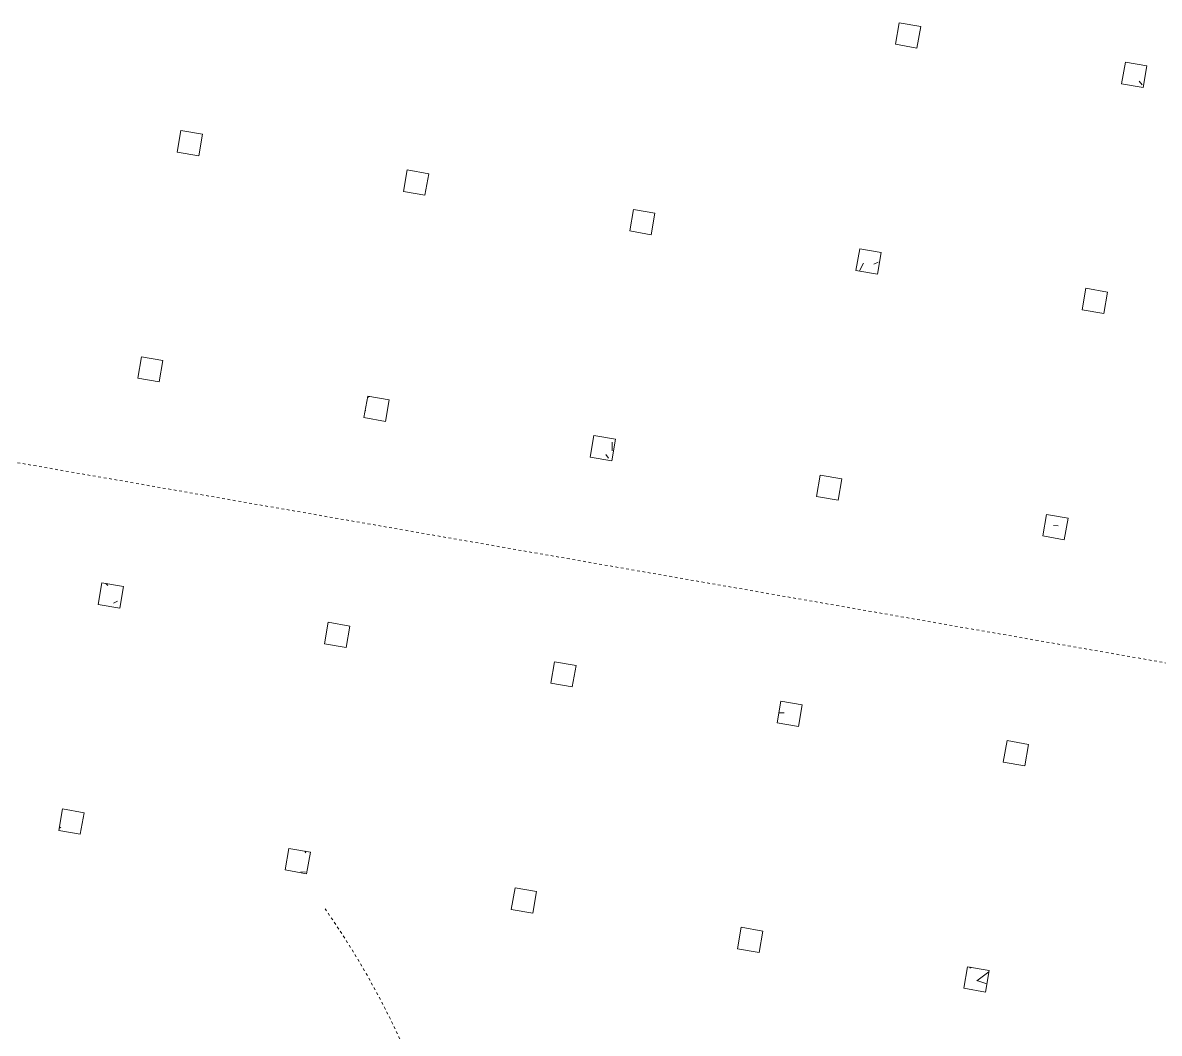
# Model space of a CAD drawing. Extents: x 274235 to 276654, y 142848 to 144425.
# Drawn here: x 276129.69 to 276171.26, y 143105.01 to 143141.99 of the extents above; entities that cross this region are included whole.
import ezdxf

# ---------------------------------------------------------------- set-up
doc = ezdxf.new("R2010")
doc.units = 0
doc.header["$LTSCALE"] = 1.5
doc.linetypes.add('Hidden 1_32_', pattern=[1.3890625, 0.7937500000000002, -0.5953125])
doc.layers.get('0').update_dxf_attribs({"linetype": 'CONTINUOUS', "lineweight": 0})
doc.layers.add('_ACM-A-DETL', color=7, linetype='CONTINUOUS', lineweight=5)
doc.layers.add('_ACM-S-STRU-CLOS', color=5, linetype='CONTINUOUS', lineweight=5)

# ---------------------------------------------------------------- blocks, each defined once
blk = doc.blocks.new('M_Concrete-Rectangular-Column - 800 x 800mm-V62-B1_Working')
at = {"layer": '_ACM-S-STRU-CLOS'}
h = blk.add_hatch(dxfattribs=at)
h.set_pattern_fill('FP_39', color=256, style=0, pattern_type=2)
h.set_pattern_definition([(49.99999999999999, (-882604.1240000001, -688404.566), (3643.681986006824, -318.7812880006761), [381, -4191]), (355, (-882604.1240000001, -688404.566), (-704.8562580461121, 3821.135846227694), [304.8, -3352.8]), (100.451, (-882300.484, -688431.1309999999), (2938.852362929117, 3502.332152374178), [323.8, -3561.801]), (46.184, (-882604.1240000001, -687388.566), (5421.581919880712, -840.8554984886337), [571.5, -6286.5]), (96.636, (-882152.325, -687458.635), (4748.051319755933, 4948.551449789822), [485.7, -5342.701999999999]), (351.184, (-882604.1240000001, -687388.566), (4748.100788072627, 4948.506072045693), [457.2, -5029.2]), (21, (-882096.1240000001, -687642.566), (3032.287836333134, -2045.304476687058), [381, -4191]), (326, (-882096.1240000001, -687642.566), (1236.042244531653, 3683.761809559103), [304.8, -3352.8]), (71.45100000000001, (-881843.433, -687813.0079999999), (4268.342513760047, 1638.424823382678), [323.8, -3561.801]), (37.50000000000001, (-882604.1240000001, -688404.566), (61.77206501183639, 1691.100777463062), [167.64, -3144.52, 167.64, -6601.46]), (37.50000000000001, (-882604.1240000001, -688404.566), (61.77206501183639, 1691.100777463062), [-3479.8, -3235.96, 167.64, -3197.86]), (7.499999999999999, (-882604.1240000001, -688404.566), (1336.393250206115, 2003.61149636239), [167.64, -1772.92, 167.64, -4351.02]), (7.499999999999999, (-882604.1240000001, -688404.566), (1336.393250206115, 2003.61149636239), [-2108.2, -3068.32, 167.64, -1115.06]), (327.5, (-883736.964, -688404.566), (2711.817807077548, -114.578640950727), [167.64, -1102.36, -9220.2]), (327.5, (-883736.964, -688404.566), (2711.817807077548, -114.578640950727), [-1270, 167.64, -3794.76, -5257.8]), (327.5, (-883736.964, -688404.566), (2711.817807077548, -114.578640950727), [-5232.4, 167.64, -5090.16]), (317.5, (-884244.964, -688404.566), (2962.585592803855, 508.5334453662156), [167.64, -1483.36, 167.64, -6197.6]), (317.5, (-884244.964, -688404.566), (2962.585592803855, 508.5334453662156), [-1818.64, -2463.8, 167.64, -3566.16])])
h.paths.add_polyline_path([(400.0000000009486, -399.9999999993547), (400.0000000008793, 400.0000000006368), (-399.9999999991467, 400.0000000006368), (-399.9999999990774, -399.9999999993547)])
at = {"layer": '_ACM-A-DETL', "color": 250}
for p, q in [((400.0000000000002, 400.0000000000002), (-399.9999999999999, 400.0000000000002)), ((-399.9999999999999, 400.0000000000002), (-399.9999999999999, -399.9999999999999)), ((400.0000000000002, -399.9999999999999), (400.0000000000002, 400.0000000000002)), ((-399.9999999999999, -399.9999999999999), (400.0000000000002, -399.9999999999999))]:
    blk.add_line(p, q, dxfattribs=at)
blk = doc.blocks.new('M_Concrete-Rectangular-Column - 800 x 800mm-V63-B1_Working')
at = {"layer": '_ACM-S-STRU-CLOS'}
h = blk.add_hatch(dxfattribs=at)
h.set_pattern_fill('FP_40', color=256, style=0, pattern_type=2)
h.set_pattern_definition([(49.99999999999999, (-891004.1240000001, -688404.566), (3643.681986006824, -318.7812880006761), [381, -4191]), (355, (-891004.1240000001, -688404.566), (-704.8562580461121, 3821.135846227694), [304.8, -3352.8]), (100.451, (-890700.484, -688431.1309999999), (2938.852362929117, 3502.332152374178), [323.8, -3561.801]), (46.184, (-891004.1240000001, -687388.566), (5421.581919880712, -840.8554984886337), [571.5, -6286.5]), (96.636, (-890552.325, -687458.635), (4748.051319755933, 4948.551449789822), [485.7, -5342.701999999999]), (351.184, (-891004.1240000001, -687388.566), (4748.100788072627, 4948.506072045693), [457.2, -5029.2]), (21, (-890496.1240000001, -687642.566), (3032.287836333134, -2045.304476687058), [381, -4191]), (326, (-890496.1240000001, -687642.566), (1236.042244531653, 3683.761809559103), [304.8, -3352.8]), (71.45100000000001, (-890243.433, -687813.0079999999), (4268.342513760047, 1638.424823382678), [323.8, -3561.801]), (37.50000000000001, (-891004.1240000001, -688404.566), (61.77206501183639, 1691.100777463062), [167.64, -3144.52, 167.64, -6601.46]), (37.50000000000001, (-891004.1240000001, -688404.566), (61.77206501183639, 1691.100777463062), [-3479.8, -3235.96, 167.64, -3197.86]), (7.499999999999999, (-891004.1240000001, -688404.566), (1336.393250206115, 2003.61149636239), [167.64, -1772.92, 167.64, -4351.02]), (7.499999999999999, (-891004.1240000001, -688404.566), (1336.393250206115, 2003.61149636239), [-2108.2, -3068.32, 167.64, -1115.06]), (327.5, (-892136.964, -688404.566), (2711.817807077548, -114.578640950727), [167.64, -1102.36, -9220.2]), (327.5, (-892136.964, -688404.566), (2711.817807077548, -114.578640950727), [-1270, 167.64, -3794.76, -5257.8]), (327.5, (-892136.964, -688404.566), (2711.817807077548, -114.578640950727), [-5232.4, 167.64, -5090.16]), (317.5, (-892644.964, -688404.566), (2962.585592803855, 508.5334453662156), [167.64, -1483.36, 167.64, -6197.6]), (317.5, (-892644.964, -688404.566), (2962.585592803855, 508.5334453662156), [-1818.64, -2463.8, 167.64, -3566.16])])
h.paths.add_polyline_path([(400.0000000009486, -399.99999999932), (400.0000000008793, 400.0000000006714), (-399.9999999991467, 400.0000000006714), (-399.9999999990774, -399.99999999932)])
at = {"layer": '_ACM-A-DETL', "color": 250}
for p, q in [((400.0000000000002, 400.0000000000002), (-399.9999999999999, 400.0000000000002)), ((-399.9999999999999, 400.0000000000002), (-399.9999999999999, -399.9999999999999)), ((400.0000000000002, -399.9999999999999), (400.0000000000002, 400.0000000000002)), ((-399.9999999999999, -399.9999999999999), (400.0000000000002, -399.9999999999999))]:
    blk.add_line(p, q, dxfattribs=at)
blk = doc.blocks.new('M_Concrete-Rectangular-Column - 800 x 800mm-V64-B1_Working')
at = {"layer": '_ACM-S-STRU-CLOS'}
h = blk.add_hatch(dxfattribs=at)
h.set_pattern_fill('FP_41', color=256, style=0, pattern_type=2)
h.set_pattern_definition([(49.99999999999999, (-907804.1240000001, -688404.566), (3643.681986006824, -318.7812880006761), [381, -4191]), (355, (-907804.1240000001, -688404.566), (-704.8562580461121, 3821.135846227694), [304.8, -3352.8]), (100.451, (-907500.484, -688431.1309999999), (2938.852362929117, 3502.332152374178), [323.8, -3561.801]), (46.184, (-907804.1240000001, -687388.566), (5421.581919880712, -840.8554984886337), [571.5, -6286.5]), (96.636, (-907352.325, -687458.635), (4748.051319755933, 4948.551449789822), [485.7, -5342.701999999999]), (351.184, (-907804.1240000001, -687388.566), (4748.100788072627, 4948.506072045693), [457.2, -5029.2]), (21, (-907296.1240000001, -687642.566), (3032.287836333134, -2045.304476687058), [381, -4191]), (326, (-907296.1240000001, -687642.566), (1236.042244531653, 3683.761809559103), [304.8, -3352.8]), (71.45100000000001, (-907043.433, -687813.0079999999), (4268.342513760047, 1638.424823382678), [323.8, -3561.801]), (37.50000000000001, (-907804.1240000001, -688404.566), (61.77206501183639, 1691.100777463062), [167.64, -3144.52, 167.64, -6601.46]), (37.50000000000001, (-907804.1240000001, -688404.566), (61.77206501183639, 1691.100777463062), [-3479.8, -3235.96, 167.64, -3197.86]), (7.499999999999999, (-907804.1240000001, -688404.566), (1336.393250206115, 2003.61149636239), [167.64, -1772.92, 167.64, -4351.02]), (7.499999999999999, (-907804.1240000001, -688404.566), (1336.393250206115, 2003.61149636239), [-2108.2, -3068.32, 167.64, -1115.06]), (327.5, (-908936.964, -688404.566), (2711.817807077548, -114.578640950727), [167.64, -1102.36, -9220.2]), (327.5, (-908936.964, -688404.566), (2711.817807077548, -114.578640950727), [-1270, 167.64, -3794.76, -5257.8]), (327.5, (-908936.964, -688404.566), (2711.817807077548, -114.578640950727), [-5232.4, 167.64, -5090.16]), (317.5, (-909444.964, -688404.566), (2962.585592803855, 508.5334453662156), [167.64, -1483.36, 167.64, -6197.6]), (317.5, (-909444.964, -688404.566), (2962.585592803855, 508.5334453662156), [-1818.64, -2463.8, 167.64, -3566.16])])
h.paths.add_polyline_path([(400.0000000008793, -399.9999999992507), (400.00000000081, 400.0000000007407), (-399.999999999216, 400.0000000007407), (-399.9999999991467, -399.9999999992507)])
at = {"layer": '_ACM-A-DETL', "color": 250}
for p, q in [((400.0000000000002, 400.0000000000002), (-399.9999999999999, 400.0000000000002)), ((-399.9999999999999, 400.0000000000002), (-399.9999999999999, -399.9999999999999)), ((400.0000000000002, -399.9999999999999), (400.0000000000002, 400.0000000000002)), ((-399.9999999999999, -399.9999999999999), (400.0000000000002, -399.9999999999999))]:
    blk.add_line(p, q, dxfattribs=at)
blk = doc.blocks.new('M_Concrete-Rectangular-Column - 800 x 800mm-V65-B1_Working')
at = {"layer": '_ACM-S-STRU-CLOS'}
h = blk.add_hatch(dxfattribs=at)
h.set_pattern_fill('FP_42', color=256, style=0, pattern_type=2)
h.set_pattern_definition([(49.99999999999999, (-916204.1240000001, -688404.566), (3643.681986006824, -318.7812880006761), [381, -4191]), (355, (-916204.1240000001, -688404.566), (-704.8562580461121, 3821.135846227694), [304.8, -3352.8]), (100.451, (-915900.484, -688431.1309999999), (2938.852362929117, 3502.332152374178), [323.8, -3561.801]), (46.184, (-916204.1240000001, -687388.566), (5421.581919880712, -840.8554984886337), [571.5, -6286.5]), (96.636, (-915752.325, -687458.635), (4748.051319755933, 4948.551449789822), [485.7, -5342.701999999999]), (351.184, (-916204.1240000001, -687388.566), (4748.100788072627, 4948.506072045693), [457.2, -5029.2]), (21, (-915696.1240000001, -687642.566), (3032.287836333134, -2045.304476687058), [381, -4191]), (326, (-915696.1240000001, -687642.566), (1236.042244531653, 3683.761809559103), [304.8, -3352.8]), (71.45100000000001, (-915443.433, -687813.0079999999), (4268.342513760047, 1638.424823382678), [323.8, -3561.801]), (37.50000000000001, (-916204.1240000001, -688404.566), (61.77206501183639, 1691.100777463062), [167.64, -3144.52, 167.64, -6601.46]), (37.50000000000001, (-916204.1240000001, -688404.566), (61.77206501183639, 1691.100777463062), [-3479.8, -3235.96, 167.64, -3197.86]), (7.499999999999999, (-916204.1240000001, -688404.566), (1336.393250206115, 2003.61149636239), [167.64, -1772.92, 167.64, -4351.02]), (7.499999999999999, (-916204.1240000001, -688404.566), (1336.393250206115, 2003.61149636239), [-2108.2, -3068.32, 167.64, -1115.06]), (327.5, (-917336.964, -688404.566), (2711.817807077548, -114.578640950727), [167.64, -1102.36, -9220.2]), (327.5, (-917336.964, -688404.566), (2711.817807077548, -114.578640950727), [-1270, 167.64, -3794.76, -5257.8]), (327.5, (-917336.964, -688404.566), (2711.817807077548, -114.578640950727), [-5232.4, 167.64, -5090.16]), (317.5, (-917844.964, -688404.566), (2962.585592803855, 508.5334453662156), [167.64, -1483.36, 167.64, -6197.6]), (317.5, (-917844.964, -688404.566), (2962.585592803855, 508.5334453662156), [-1818.64, -2463.8, 167.64, -3566.16])])
h.paths.add_polyline_path([(400.0000000008793, -399.9999999992853), (400.00000000081, 400.0000000007061), (-399.9999999991467, 400.0000000007061), (-399.9999999990774, -399.9999999992853)])
at = {"layer": '_ACM-A-DETL', "color": 250}
for p, q in [((400.0000000000002, 400.0000000000002), (-399.9999999999999, 400.0000000000002)), ((-399.9999999999999, 400.0000000000002), (-399.9999999999999, -399.9999999999999)), ((400.0000000000002, -399.9999999999999), (400.0000000000002, 400.0000000000002)), ((-399.9999999999999, -399.9999999999999), (400.0000000000002, -399.9999999999999))]:
    blk.add_line(p, q, dxfattribs=at)
blk = doc.blocks.new('M_Concrete-Rectangular-Column - 800 x 800mm-V75-B1_Working')
at = {"layer": '_ACM-S-STRU-CLOS'}
h = blk.add_hatch(dxfattribs=at)
h.set_pattern_fill('FP_46', color=256, style=0, pattern_type=2)
h.set_pattern_definition([(49.99999999999999, (-882604.1240000001, -696804.566), (3643.681986006824, -318.7812880006761), [381, -4191]), (355, (-882604.1240000001, -696804.566), (-704.8562580461121, 3821.135846227694), [304.8, -3352.8]), (100.451, (-882300.484, -696831.1309999999), (2938.852362929117, 3502.332152374178), [323.8, -3561.801]), (46.184, (-882604.1240000001, -695788.566), (5421.581919880712, -840.8554984886337), [571.5, -6286.5]), (96.636, (-882152.325, -695858.635), (4748.051319755933, 4948.551449789822), [485.7, -5342.701999999999]), (351.184, (-882604.1240000001, -695788.566), (4748.100788072627, 4948.506072045693), [457.2, -5029.2]), (21, (-882096.1240000001, -696042.566), (3032.287836333134, -2045.304476687058), [381, -4191]), (326, (-882096.1240000001, -696042.566), (1236.042244531653, 3683.761809559103), [304.8, -3352.8]), (71.45100000000001, (-881843.433, -696213.0079999999), (4268.342513760047, 1638.424823382678), [323.8, -3561.801]), (37.50000000000001, (-882604.1240000001, -696804.566), (61.77206501183639, 1691.100777463062), [167.64, -3144.52, 167.64, -6601.46]), (37.50000000000001, (-882604.1240000001, -696804.566), (61.77206501183639, 1691.100777463062), [-3479.8, -3235.96, 167.64, -3197.86]), (7.499999999999999, (-882604.1240000001, -696804.566), (1336.393250206115, 2003.61149636239), [167.64, -1772.92, 167.64, -4351.02]), (7.499999999999999, (-882604.1240000001, -696804.566), (1336.393250206115, 2003.61149636239), [-2108.2, -3068.32, 167.64, -1115.06]), (327.5, (-883736.964, -696804.566), (2711.817807077548, -114.578640950727), [167.64, -1102.36, -9220.2]), (327.5, (-883736.964, -696804.566), (2711.817807077548, -114.578640950727), [-1270, 167.64, -3794.76, -5257.8]), (327.5, (-883736.964, -696804.566), (2711.817807077548, -114.578640950727), [-5232.4, 167.64, -5090.16]), (317.5, (-884244.964, -696804.566), (2962.585592803855, 508.5334453662156), [167.64, -1483.36, 167.64, -6197.6]), (317.5, (-884244.964, -696804.566), (2962.585592803855, 508.5334453662156), [-1818.64, -2463.8, 167.64, -3566.16])])
h.paths.add_polyline_path([(400.0000000008793, -399.9999999994586), (400.0000000008793, 400.0000000005328), (-399.9999999991467, 400.0000000005328), (-399.9999999991467, -399.9999999994586)])
at = {"layer": '_ACM-A-DETL', "color": 250}
for p, q in [((400.0000000000002, 400.0000000000002), (-399.9999999999999, 400.0000000000002)), ((-399.9999999999999, 400.0000000000002), (-399.9999999999999, -399.9999999999999)), ((400.0000000000002, -399.9999999999999), (400.0000000000002, 400.0000000000002)), ((-399.9999999999999, -399.9999999999999), (400.0000000000002, -399.9999999999999))]:
    blk.add_line(p, q, dxfattribs=at)
blk = doc.blocks.new('M_Concrete-Rectangular-Column - 800 x 800mm-V76-B1_Working')
at = {"layer": '_ACM-S-STRU-CLOS'}
h = blk.add_hatch(dxfattribs=at)
h.set_pattern_fill('FP_47', color=256, style=0, pattern_type=2)
h.set_pattern_definition([(49.99999999999999, (-891004.1240000001, -696804.566), (3643.681986006824, -318.7812880006761), [381, -4191]), (355, (-891004.1240000001, -696804.566), (-704.8562580461121, 3821.135846227694), [304.8, -3352.8]), (100.451, (-890700.484, -696831.1309999999), (2938.852362929117, 3502.332152374178), [323.8, -3561.801]), (46.184, (-891004.1240000001, -695788.566), (5421.581919880712, -840.8554984886337), [571.5, -6286.5]), (96.636, (-890552.325, -695858.635), (4748.051319755933, 4948.551449789822), [485.7, -5342.701999999999]), (351.184, (-891004.1240000001, -695788.566), (4748.100788072627, 4948.506072045693), [457.2, -5029.2]), (21, (-890496.1240000001, -696042.566), (3032.287836333134, -2045.304476687058), [381, -4191]), (326, (-890496.1240000001, -696042.566), (1236.042244531653, 3683.761809559103), [304.8, -3352.8]), (71.45100000000001, (-890243.433, -696213.0079999999), (4268.342513760047, 1638.424823382678), [323.8, -3561.801]), (37.50000000000001, (-891004.1240000001, -696804.566), (61.77206501183639, 1691.100777463062), [167.64, -3144.52, 167.64, -6601.46]), (37.50000000000001, (-891004.1240000001, -696804.566), (61.77206501183639, 1691.100777463062), [-3479.8, -3235.96, 167.64, -3197.86]), (7.499999999999999, (-891004.1240000001, -696804.566), (1336.393250206115, 2003.61149636239), [167.64, -1772.92, 167.64, -4351.02]), (7.499999999999999, (-891004.1240000001, -696804.566), (1336.393250206115, 2003.61149636239), [-2108.2, -3068.32, 167.64, -1115.06]), (327.5, (-892136.964, -696804.566), (2711.817807077548, -114.578640950727), [167.64, -1102.36, -9220.2]), (327.5, (-892136.964, -696804.566), (2711.817807077548, -114.578640950727), [-1270, 167.64, -3794.76, -5257.8]), (327.5, (-892136.964, -696804.566), (2711.817807077548, -114.578640950727), [-5232.4, 167.64, -5090.16]), (317.5, (-892644.964, -696804.566), (2962.585592803855, 508.5334453662156), [167.64, -1483.36, 167.64, -6197.6]), (317.5, (-892644.964, -696804.566), (2962.585592803855, 508.5334453662156), [-1818.64, -2463.8, 167.64, -3566.16])])
h.paths.add_polyline_path([(400.0000000008793, -399.9999999994239), (400.0000000008793, 400.0000000005675), (-399.9999999991467, 400.0000000005675), (-399.9999999991467, -399.9999999994239)])
at = {"layer": '_ACM-A-DETL', "color": 250}
for p, q in [((400.0000000000002, 400.0000000000002), (-399.9999999999999, 400.0000000000002)), ((-399.9999999999999, 400.0000000000002), (-399.9999999999999, -399.9999999999999)), ((400.0000000000002, -399.9999999999999), (400.0000000000002, 400.0000000000002)), ((-399.9999999999999, -399.9999999999999), (400.0000000000002, -399.9999999999999))]:
    blk.add_line(p, q, dxfattribs=at)
blk = doc.blocks.new('M_Concrete-Rectangular-Column - 800 x 800mm-V77-B1_Working')
at = {"layer": '_ACM-S-STRU-CLOS'}
h = blk.add_hatch(dxfattribs=at)
h.set_pattern_fill('FP_48', color=256, style=0, pattern_type=2)
h.set_pattern_definition([(49.99999999999999, (-907804.1240000001, -696804.566), (3643.681986006824, -318.7812880006761), [381, -4191]), (355, (-907804.1240000001, -696804.566), (-704.8562580461121, 3821.135846227694), [304.8, -3352.8]), (100.451, (-907500.484, -696831.1309999999), (2938.852362929117, 3502.332152374178), [323.8, -3561.801]), (46.184, (-907804.1240000001, -695788.566), (5421.581919880712, -840.8554984886337), [571.5, -6286.5]), (96.636, (-907352.325, -695858.635), (4748.051319755933, 4948.551449789822), [485.7, -5342.701999999999]), (351.184, (-907804.1240000001, -695788.566), (4748.100788072627, 4948.506072045693), [457.2, -5029.2]), (21, (-907296.1240000001, -696042.566), (3032.287836333134, -2045.304476687058), [381, -4191]), (326, (-907296.1240000001, -696042.566), (1236.042244531653, 3683.761809559103), [304.8, -3352.8]), (71.45100000000001, (-907043.433, -696213.0079999999), (4268.342513760047, 1638.424823382678), [323.8, -3561.801]), (37.50000000000001, (-907804.1240000001, -696804.566), (61.77206501183639, 1691.100777463062), [167.64, -3144.52, 167.64, -6601.46]), (37.50000000000001, (-907804.1240000001, -696804.566), (61.77206501183639, 1691.100777463062), [-3479.8, -3235.96, 167.64, -3197.86]), (7.499999999999999, (-907804.1240000001, -696804.566), (1336.393250206115, 2003.61149636239), [167.64, -1772.92, 167.64, -4351.02]), (7.499999999999999, (-907804.1240000001, -696804.566), (1336.393250206115, 2003.61149636239), [-2108.2, -3068.32, 167.64, -1115.06]), (327.5, (-908936.964, -696804.566), (2711.817807077548, -114.578640950727), [167.64, -1102.36, -9220.2]), (327.5, (-908936.964, -696804.566), (2711.817807077548, -114.578640950727), [-1270, 167.64, -3794.76, -5257.8]), (327.5, (-908936.964, -696804.566), (2711.817807077548, -114.578640950727), [-5232.4, 167.64, -5090.16]), (317.5, (-909444.964, -696804.566), (2962.585592803855, 508.5334453662156), [167.64, -1483.36, 167.64, -6197.6]), (317.5, (-909444.964, -696804.566), (2962.585592803855, 508.5334453662156), [-1818.64, -2463.8, 167.64, -3566.16])])
h.paths.add_polyline_path([(400.00000000081, -399.9999999993547), (400.00000000081, 400.0000000006368), (-399.999999999216, 400.0000000006368), (-399.999999999216, -399.9999999993547)])
at = {"layer": '_ACM-A-DETL', "color": 250}
for p, q in [((400.0000000000002, 400.0000000000002), (-399.9999999999999, 400.0000000000002)), ((-399.9999999999999, 400.0000000000002), (-399.9999999999999, -399.9999999999999)), ((400.0000000000002, -399.9999999999999), (400.0000000000002, 400.0000000000002)), ((-399.9999999999999, -399.9999999999999), (400.0000000000002, -399.9999999999999))]:
    blk.add_line(p, q, dxfattribs=at)
blk = doc.blocks.new('M_Concrete-Rectangular-Column - 800 x 800mm-V78-B1_Working')
at = {"layer": '_ACM-A-DETL', "color": 250}
for p, q in [((400.0000000000002, 400.0000000000002), (-399.9999999999999, 400.0000000000002)), ((-399.9999999999999, 400.0000000000002), (-399.9999999999999, -399.9999999999999)), ((400.0000000000002, -399.9999999999999), (400.0000000000002, 400.0000000000002)), ((-399.9999999999999, -399.9999999999999), (400.0000000000002, -399.9999999999999))]:
    blk.add_line(p, q, dxfattribs=at)
blk = doc.blocks.new('M_Concrete-Rectangular-Column - 800 x 800mm-V88-B1_Working')
at = {"layer": '_ACM-A-DETL', "color": 250}
for p, q in [((400.0000000000002, 400.0000000000002), (-399.9999999999999, 400.0000000000002)), ((-399.9999999999999, 400.0000000000002), (-399.9999999999999, -399.9999999999999)), ((400.0000000000002, -399.9999999999999), (400.0000000000002, 400.0000000000002)), ((-399.9999999999999, -399.9999999999999), (400.0000000000002, -399.9999999999999))]:
    blk.add_line(p, q, dxfattribs=at)
blk = doc.blocks.new('M_Concrete-Rectangular-Column - 800 x 800mm-V89-B1_Working')
at = {"layer": '_ACM-S-STRU-CLOS'}
h = blk.add_hatch(dxfattribs=at)
h.set_pattern_fill('FP_57', color=256, style=0, pattern_type=2)
h.set_pattern_definition([(49.99999999999999, (-891004.1240000001, -705204.565), (3643.681986006824, -318.7812880006761), [381, -4191]), (355, (-891004.1240000001, -705204.565), (-704.8562580461121, 3821.135846227694), [304.8, -3352.8]), (100.451, (-890700.484, -705231.1309999999), (2938.852362929117, 3502.332152374178), [323.8, -3561.801]), (46.184, (-891004.1240000001, -704188.565), (5421.581919880712, -840.8554984886337), [571.5, -6286.5]), (96.636, (-890552.325, -704258.635), (4748.051319755933, 4948.551449789822), [485.7, -5342.701999999999]), (351.184, (-891004.1240000001, -704188.565), (4748.100788072627, 4948.506072045693), [457.2, -5029.2]), (21, (-890496.1240000001, -704442.565), (3032.287836333134, -2045.304476687058), [381, -4191]), (326, (-890496.1240000001, -704442.565), (1236.042244531653, 3683.761809559103), [304.8, -3352.8]), (71.45100000000001, (-890243.433, -704613.0079999999), (4268.342513760047, 1638.424823382678), [323.8, -3561.801]), (37.50000000000001, (-891004.1240000001, -705204.565), (61.77206501183639, 1691.100777463062), [167.64, -3144.52, 167.64, -6601.46]), (37.50000000000001, (-891004.1240000001, -705204.565), (61.77206501183639, 1691.100777463062), [-3479.8, -3235.96, 167.64, -3197.86]), (7.499999999999999, (-891004.1240000001, -705204.565), (1336.393250206115, 2003.61149636239), [167.64, -1772.92, 167.64, -4351.02]), (7.499999999999999, (-891004.1240000001, -705204.565), (1336.393250206115, 2003.61149636239), [-2108.2, -3068.32, 167.64, -1115.06]), (327.5, (-892136.964, -705204.565), (2711.817807077548, -114.578640950727), [167.64, -1102.36, -9220.2]), (327.5, (-892136.964, -705204.565), (2711.817807077548, -114.578640950727), [-1270, 167.64, -3794.76, -5257.8]), (327.5, (-892136.964, -705204.565), (2711.817807077548, -114.578640950727), [-5232.4, 167.64, -5090.16]), (317.5, (-892644.964, -705204.565), (2962.585592803855, 508.5334453662156), [167.64, -1483.36, 167.64, -6197.6]), (317.5, (-892644.964, -705204.565), (2962.585592803855, 508.5334453662156), [-1818.64, -2463.8, 167.64, -3566.16])])
h.paths.add_polyline_path([(400.0000000010179, -399.99999999932), (400.0000000010179, 400.0000000006714), (-399.9999999990081, 400.0000000006714), (-399.9999999990081, -399.99999999932)])
at = {"layer": '_ACM-A-DETL', "color": 250}
for p, q in [((400.0000000000002, 400.0000000000002), (-399.9999999999999, 400.0000000000002)), ((-399.9999999999999, 400.0000000000002), (-399.9999999999999, -399.9999999999999)), ((400.0000000000002, -399.9999999999999), (400.0000000000002, 400.0000000000002)), ((-399.9999999999999, -399.9999999999999), (400.0000000000002, -399.9999999999999))]:
    blk.add_line(p, q, dxfattribs=at)
blk = doc.blocks.new('M_Concrete-Rectangular-Column - 800 x 800mm-V90-B1_Working')
at = {"layer": '_ACM-A-DETL', "color": 250}
for p, q in [((400.0000000000002, 400.0000000000002), (-399.9999999999999, 400.0000000000002)), ((-399.9999999999999, 400.0000000000002), (-399.9999999999999, -399.9999999999999)), ((400.0000000000002, -399.9999999999999), (400.0000000000002, 400.0000000000002)), ((-399.9999999999999, -399.9999999999999), (400.0000000000002, -399.9999999999999))]:
    blk.add_line(p, q, dxfattribs=at)
blk = doc.blocks.new('M_Concrete-Rectangular-Column - 800 x 800mm-V91-B1_Working')
at = {"layer": '_ACM-S-STRU-CLOS'}
h = blk.add_hatch(dxfattribs=at)
h.set_pattern_fill('FP_58', color=256, style=0, pattern_type=2)
h.set_pattern_definition([(49.99999999999999, (-916204.1240000001, -705204.565), (3643.681986006824, -318.7812880006761), [381, -4191]), (355, (-916204.1240000001, -705204.565), (-704.8562580461121, 3821.135846227694), [304.8, -3352.8]), (100.451, (-915900.484, -705231.1309999999), (2938.852362929117, 3502.332152374178), [323.8, -3561.801]), (46.184, (-916204.1240000001, -704188.565), (5421.581919880712, -840.8554984886337), [571.5, -6286.5]), (96.636, (-915752.325, -704258.635), (4748.051319755933, 4948.551449789822), [485.7, -5342.701999999999]), (351.184, (-916204.1240000001, -704188.565), (4748.100788072627, 4948.506072045693), [457.2, -5029.2]), (21, (-915696.1240000001, -704442.565), (3032.287836333134, -2045.304476687058), [381, -4191]), (326, (-915696.1240000001, -704442.565), (1236.042244531653, 3683.761809559103), [304.8, -3352.8]), (71.45100000000001, (-915443.433, -704613.0079999999), (4268.342513760047, 1638.424823382678), [323.8, -3561.801]), (37.50000000000001, (-916204.1240000001, -705204.565), (61.77206501183639, 1691.100777463062), [167.64, -3144.52, 167.64, -6601.46]), (37.50000000000001, (-916204.1240000001, -705204.565), (61.77206501183639, 1691.100777463062), [-3479.8, -3235.96, 167.64, -3197.86]), (7.499999999999999, (-916204.1240000001, -705204.565), (1336.393250206115, 2003.61149636239), [167.64, -1772.92, 167.64, -4351.02]), (7.499999999999999, (-916204.1240000001, -705204.565), (1336.393250206115, 2003.61149636239), [-2108.2, -3068.32, 167.64, -1115.06]), (327.5, (-917336.964, -705204.565), (2711.817807077548, -114.578640950727), [167.64, -1102.36, -9220.2]), (327.5, (-917336.964, -705204.565), (2711.817807077548, -114.578640950727), [-1270, 167.64, -3794.76, -5257.8]), (327.5, (-917336.964, -705204.565), (2711.817807077548, -114.578640950727), [-5232.4, 167.64, -5090.16]), (317.5, (-917844.964, -705204.565), (2962.585592803855, 508.5334453662156), [167.64, -1483.36, 167.64, -6197.6]), (317.5, (-917844.964, -705204.565), (2962.585592803855, 508.5334453662156), [-1818.64, -2463.8, 167.64, -3566.16])])
h.paths.add_polyline_path([(400.0000000009486, -399.9999999992853), (400.0000000009486, 400.0000000007061), (-399.9999999990081, 400.0000000007061), (-399.9999999990081, -399.9999999992853)])
at = {"layer": '_ACM-A-DETL', "color": 250}
for p, q in [((400.0000000000002, 400.0000000000002), (-399.9999999999999, 400.0000000000002)), ((-399.9999999999999, 400.0000000000002), (-399.9999999999999, -399.9999999999999)), ((400.0000000000002, -399.9999999999999), (400.0000000000002, 400.0000000000002)), ((-399.9999999999999, -399.9999999999999), (400.0000000000002, -399.9999999999999))]:
    blk.add_line(p, q, dxfattribs=at)
blk = doc.blocks.new('M_Concrete-Rectangular-Column - 800 x 800mm-V101-B1_Working')
at = {"layer": '_ACM-A-DETL', "color": 250}
for p, q in [((400.0000000000002, 400.0000000000002), (-399.9999999999999, 400.0000000000002)), ((-399.9999999999999, 400.0000000000002), (-399.9999999999999, -399.9999999999999)), ((400.0000000000002, -399.9999999999999), (400.0000000000002, 400.0000000000002)), ((-399.9999999999999, -399.9999999999999), (400.0000000000002, -399.9999999999999))]:
    blk.add_line(p, q, dxfattribs=at)
blk = doc.blocks.new('M_Concrete-Rectangular-Column - 800 x 800mm-V102-B1_Working')
at = {"layer": '_ACM-A-DETL', "color": 250}
for p, q in [((400.0000000000002, 400.0000000000002), (-399.9999999999999, 400.0000000000002)), ((-399.9999999999999, 400.0000000000002), (-399.9999999999999, -399.9999999999999)), ((400.0000000000002, -399.9999999999999), (400.0000000000002, 400.0000000000002)), ((-399.9999999999999, -399.9999999999999), (400.0000000000002, -399.9999999999999))]:
    blk.add_line(p, q, dxfattribs=at)
blk = doc.blocks.new('M_Concrete-Rectangular-Column - 800 x 800mm-V103-B1_Working')
at = {"layer": '_ACM-A-DETL', "color": 250}
for p, q in [((400.0000000000002, 400.0000000000002), (-399.9999999999999, 400.0000000000002)), ((-399.9999999999999, 400.0000000000002), (-399.9999999999999, -399.9999999999999)), ((400.0000000000002, -399.9999999999999), (400.0000000000002, 400.0000000000002)), ((-399.9999999999999, -399.9999999999999), (400.0000000000002, -399.9999999999999))]:
    blk.add_line(p, q, dxfattribs=at)
blk = doc.blocks.new('M_Concrete-Rectangular-Column - 800 x 800mm-V104-B1_Working')
at = {"layer": '_ACM-S-STRU-CLOS'}
h = blk.add_hatch(dxfattribs=at)
h.set_pattern_fill('FP_65', color=256, style=0, pattern_type=2)
h.set_pattern_definition([(49.99999999999999, (-907804.1240000001, -713604.565), (3643.681986006824, -318.7812880006761), [381, -4191]), (355, (-907804.1240000001, -713604.565), (-704.8562580461121, 3821.135846227694), [304.8, -3352.8]), (100.451, (-907500.484, -713631.1309999999), (2938.852362929117, 3502.332152374178), [323.8, -3561.801]), (46.184, (-907804.1240000001, -712588.565), (5421.581919880712, -840.8554984886337), [571.5, -6286.5]), (96.636, (-907352.325, -712658.635), (4748.051319755933, 4948.551449789822), [485.7, -5342.701999999999]), (351.184, (-907804.1240000001, -712588.565), (4748.100788072627, 4948.506072045693), [457.2, -5029.2]), (21, (-907296.1240000001, -712842.565), (3032.287836333134, -2045.304476687058), [381, -4191]), (326, (-907296.1240000001, -712842.565), (1236.042244531653, 3683.761809559103), [304.8, -3352.8]), (71.45100000000001, (-907043.433, -713013.0079999999), (4268.342513760047, 1638.424823382678), [323.8, -3561.801]), (37.50000000000001, (-907804.1240000001, -713604.565), (61.77206501183639, 1691.100777463062), [167.64, -3144.52, 167.64, -6601.46]), (37.50000000000001, (-907804.1240000001, -713604.565), (61.77206501183639, 1691.100777463062), [-3479.8, -3235.96, 167.64, -3197.86]), (7.499999999999999, (-907804.1240000001, -713604.565), (1336.393250206115, 2003.61149636239), [167.64, -1772.92, 167.64, -4351.02]), (7.499999999999999, (-907804.1240000001, -713604.565), (1336.393250206115, 2003.61149636239), [-2108.2, -3068.32, 167.64, -1115.06]), (327.5, (-908936.964, -713604.565), (2711.817807077548, -114.578640950727), [167.64, -1102.36, -9220.2]), (327.5, (-908936.964, -713604.565), (2711.817807077548, -114.578640950727), [-1270, 167.64, -3794.76, -5257.8]), (327.5, (-908936.964, -713604.565), (2711.817807077548, -114.578640950727), [-5232.4, 167.64, -5090.16]), (317.5, (-909444.964, -713604.565), (2962.585592803855, 508.5334453662156), [167.64, -1483.36, 167.64, -6197.6]), (317.5, (-909444.964, -713604.565), (2962.585592803855, 508.5334453662156), [-1818.64, -2463.8, 167.64, -3566.16])])
h.paths.add_polyline_path([(400.0000000008793, -399.9999999992853), (400.0000000008793, 400.0000000007061), (-399.9999999991467, 400.0000000007061), (-399.9999999991467, -399.9999999992853)])
at = {"layer": '_ACM-A-DETL', "color": 250}
for p, q in [((400.0000000000002, 400.0000000000002), (-399.9999999999999, 400.0000000000002)), ((-399.9999999999999, 400.0000000000002), (-399.9999999999999, -399.9999999999999)), ((400.0000000000002, -399.9999999999999), (400.0000000000002, 400.0000000000002)), ((-399.9999999999999, -399.9999999999999), (400.0000000000002, -399.9999999999999))]:
    blk.add_line(p, q, dxfattribs=at)
blk = doc.blocks.new('M_Concrete-Rectangular-Column - 800 x 800mm-V105-B1_Working')
at = {"layer": '_ACM-A-DETL', "color": 250}
for p, q in [((400.0000000000002, 400.0000000000002), (-399.9999999999999, 400.0000000000002)), ((-399.9999999999999, 400.0000000000002), (-399.9999999999999, -399.9999999999999)), ((400.0000000000002, -399.9999999999999), (400.0000000000002, 400.0000000000002)), ((-399.9999999999999, -399.9999999999999), (400.0000000000002, -399.9999999999999))]:
    blk.add_line(p, q, dxfattribs=at)
blk = doc.blocks.new('M_Concrete-Rectangular-Column - 800 x 800mm-V119-B1_Working')
at = {"layer": '_ACM-A-DETL', "color": 250}
for p, q in [((400.0000000000002, 400.0000000000002), (-399.9999999999999, 400.0000000000002)), ((-399.9999999999999, 400.0000000000002), (-399.9999999999999, -399.9999999999999)), ((400.0000000000002, -399.9999999999999), (400.0000000000002, 400.0000000000002)), ((-399.9999999999999, -399.9999999999999), (400.0000000000002, -399.9999999999999))]:
    blk.add_line(p, q, dxfattribs=at)
blk = doc.blocks.new('M_Concrete-Rectangular-Column - 800 x 800mm-V120-B1_Working')
at = {"layer": '_ACM-S-STRU-CLOS'}
h = blk.add_hatch(dxfattribs=at)
h.set_pattern_fill('FP_74', color=256, style=0, pattern_type=2)
h.set_pattern_definition([(49.99999999999999, (-916204.1240000001, -722004.565), (3643.681986006824, -318.7812880006761), [381, -4191]), (355, (-916204.1240000001, -722004.565), (-704.8562580461121, 3821.135846227694), [304.8, -3352.8]), (100.451, (-915900.484, -722031.13), (2938.852362929117, 3502.332152374178), [323.8, -3561.801]), (46.184, (-916204.1240000001, -720988.565), (5421.581919880712, -840.8554984886337), [571.5, -6286.5]), (96.636, (-915752.325, -721058.635), (4748.051319755933, 4948.551449789822), [485.7, -5342.701999999999]), (351.184, (-916204.1240000001, -720988.565), (4748.100788072627, 4948.506072045693), [457.2, -5029.2]), (21, (-915696.1240000001, -721242.565), (3032.287836333134, -2045.304476687058), [381, -4191]), (326, (-915696.1240000001, -721242.565), (1236.042244531653, 3683.761809559103), [304.8, -3352.8]), (71.45100000000001, (-915443.433, -721413.0079999999), (4268.342513760047, 1638.424823382678), [323.8, -3561.801]), (37.50000000000001, (-916204.1240000001, -722004.565), (61.77206501183639, 1691.100777463062), [167.64, -3144.52, 167.64, -6601.46]), (37.50000000000001, (-916204.1240000001, -722004.565), (61.77206501183639, 1691.100777463062), [-3479.8, -3235.96, 167.64, -3197.86]), (7.499999999999999, (-916204.1240000001, -722004.565), (1336.393250206115, 2003.61149636239), [167.64, -1772.92, 167.64, -4351.02]), (7.499999999999999, (-916204.1240000001, -722004.565), (1336.393250206115, 2003.61149636239), [-2108.2, -3068.32, 167.64, -1115.06]), (327.5, (-917336.964, -722004.565), (2711.817807077548, -114.578640950727), [167.64, -1102.36, -9220.2]), (327.5, (-917336.964, -722004.565), (2711.817807077548, -114.578640950727), [-1270, 167.64, -3794.76, -5257.8]), (327.5, (-917336.964, -722004.565), (2711.817807077548, -114.578640950727), [-5232.4, 167.64, -5090.16]), (317.5, (-917844.964, -722004.565), (2962.585592803855, 508.5334453662156), [167.64, -1483.36, 167.64, -6197.6]), (317.5, (-917844.964, -722004.565), (2962.585592803855, 508.5334453662156), [-1818.64, -2463.8, 167.64, -3566.16])])
h.paths.add_polyline_path([(400.0000000008793, -399.9999999992853), (400.0000000008793, 400.0000000007061), (-399.9999999990774, 400.0000000007061), (-399.9999999990774, -399.9999999992853)])
at = {"layer": '_ACM-A-DETL', "color": 250}
for p, q in [((400.0000000000002, 400.0000000000002), (-399.9999999999999, 400.0000000000002)), ((-399.9999999999999, 400.0000000000002), (-399.9999999999999, -399.9999999999999)), ((400.0000000000002, -399.9999999999999), (400.0000000000002, 400.0000000000002)), ((-399.9999999999999, -399.9999999999999), (400.0000000000002, -399.9999999999999))]:
    blk.add_line(p, q, dxfattribs=at)
blk = doc.blocks.new('M_Concrete-Rectangular-Column - 800 x 800mm-V1115-B1_Working')
at = {"layer": '_ACM-S-STRU-CLOS'}
h = blk.add_hatch(dxfattribs=at)
h.set_pattern_fill('FP_697', color=256, style=0, pattern_type=2)
h.set_pattern_definition([(49.99999999999999, (-899404.1240000001, -688404.566), (3643.681986006824, -318.7812880006761), [381, -4191]), (355, (-899404.1240000001, -688404.566), (-704.8562580461121, 3821.135846227694), [304.8, -3352.8]), (100.451, (-899100.484, -688431.1309999999), (2938.852362929117, 3502.332152374178), [323.8, -3561.801]), (46.184, (-899404.1240000001, -687388.566), (5421.581919880712, -840.8554984886337), [571.5, -6286.5]), (96.636, (-898952.325, -687458.635), (4748.051319755933, 4948.551449789822), [485.7, -5342.701999999999]), (351.184, (-899404.1240000001, -687388.566), (4748.100788072627, 4948.506072045693), [457.2, -5029.2]), (21, (-898896.1240000001, -687642.566), (3032.287836333134, -2045.304476687058), [381, -4191]), (326, (-898896.1240000001, -687642.566), (1236.042244531653, 3683.761809559103), [304.8, -3352.8]), (71.45100000000001, (-898643.433, -687813.0079999999), (4268.342513760047, 1638.424823382678), [323.8, -3561.801]), (37.50000000000001, (-899404.1240000001, -688404.566), (61.77206501183639, 1691.100777463062), [167.64, -3144.52, 167.64, -6601.46]), (37.50000000000001, (-899404.1240000001, -688404.566), (61.77206501183639, 1691.100777463062), [-3479.8, -3235.96, 167.64, -3197.86]), (7.499999999999999, (-899404.1240000001, -688404.566), (1336.393250206115, 2003.61149636239), [167.64, -1772.92, 167.64, -4351.02]), (7.499999999999999, (-899404.1240000001, -688404.566), (1336.393250206115, 2003.61149636239), [-2108.2, -3068.32, 167.64, -1115.06]), (327.5, (-900536.964, -688404.566), (2711.817807077548, -114.578640950727), [167.64, -1102.36, -9220.2]), (327.5, (-900536.964, -688404.566), (2711.817807077548, -114.578640950727), [-1270, 167.64, -3794.76, -5257.8]), (327.5, (-900536.964, -688404.566), (2711.817807077548, -114.578640950727), [-5232.4, 167.64, -5090.16]), (317.5, (-901044.964, -688404.566), (2962.585592803855, 508.5334453662156), [167.64, -1483.36, 167.64, -6197.6]), (317.5, (-901044.964, -688404.566), (2962.585592803855, 508.5334453662156), [-1818.64, -2463.8, 167.64, -3566.16])])
h.paths.add_polyline_path([(400.0000000009486, -399.9999999992853), (400.0000000008793, 400.0000000007061), (-399.9999999991467, 400.0000000007061), (-399.9999999990774, -399.9999999992853)])
at = {"layer": '_ACM-A-DETL', "color": 250}
for p, q in [((400.0000000000002, 400.0000000000002), (-399.9999999999999, 400.0000000000002)), ((-399.9999999999999, 400.0000000000002), (-399.9999999999999, -399.9999999999999)), ((400.0000000000002, -399.9999999999999), (400.0000000000002, 400.0000000000002)), ((-399.9999999999999, -399.9999999999999), (400.0000000000002, -399.9999999999999))]:
    blk.add_line(p, q, dxfattribs=at)
blk = doc.blocks.new('M_Concrete-Rectangular-Column - 800 x 800mm-V1117-B1_Working')
at = {"layer": '_ACM-A-DETL', "color": 250}
for p, q in [((400.0000000000002, 400.0000000000002), (-399.9999999999999, 400.0000000000002)), ((-399.9999999999999, 400.0000000000002), (-399.9999999999999, -399.9999999999999)), ((400.0000000000002, -399.9999999999999), (400.0000000000002, 400.0000000000002)), ((-399.9999999999999, -399.9999999999999), (400.0000000000002, -399.9999999999999))]:
    blk.add_line(p, q, dxfattribs=at)
blk = doc.blocks.new('M_Concrete-Rectangular-Column - 800 x 800mm-V1119-B1_Working')
at = {"layer": '_ACM-S-STRU-CLOS'}
h = blk.add_hatch(dxfattribs=at)
h.set_pattern_fill('FP_700', color=256, style=0, pattern_type=2)
h.set_pattern_definition([(49.99999999999999, (-899404.1240000001, -705204.565), (3643.681986006824, -318.7812880006761), [381, -4191]), (355, (-899404.1240000001, -705204.565), (-704.8562580461121, 3821.135846227694), [304.8, -3352.8]), (100.451, (-899100.484, -705231.1309999999), (2938.852362929117, 3502.332152374178), [323.8, -3561.801]), (46.184, (-899404.1240000001, -704188.565), (5421.581919880712, -840.8554984886337), [571.5, -6286.5]), (96.636, (-898952.325, -704258.635), (4748.051319755933, 4948.551449789822), [485.7, -5342.701999999999]), (351.184, (-899404.1240000001, -704188.565), (4748.100788072627, 4948.506072045693), [457.2, -5029.2]), (21, (-898896.1240000001, -704442.565), (3032.287836333134, -2045.304476687058), [381, -4191]), (326, (-898896.1240000001, -704442.565), (1236.042244531653, 3683.761809559103), [304.8, -3352.8]), (71.45100000000001, (-898643.433, -704613.0079999999), (4268.342513760047, 1638.424823382678), [323.8, -3561.801]), (37.50000000000001, (-899404.1240000001, -705204.565), (61.77206501183639, 1691.100777463062), [167.64, -3144.52, 167.64, -6601.46]), (37.50000000000001, (-899404.1240000001, -705204.565), (61.77206501183639, 1691.100777463062), [-3479.8, -3235.96, 167.64, -3197.86]), (7.499999999999999, (-899404.1240000001, -705204.565), (1336.393250206115, 2003.61149636239), [167.64, -1772.92, 167.64, -4351.02]), (7.499999999999999, (-899404.1240000001, -705204.565), (1336.393250206115, 2003.61149636239), [-2108.2, -3068.32, 167.64, -1115.06]), (327.5, (-900536.964, -705204.565), (2711.817807077548, -114.578640950727), [167.64, -1102.36, -9220.2]), (327.5, (-900536.964, -705204.565), (2711.817807077548, -114.578640950727), [-1270, 167.64, -3794.76, -5257.8]), (327.5, (-900536.964, -705204.565), (2711.817807077548, -114.578640950727), [-5232.4, 167.64, -5090.16]), (317.5, (-901044.964, -705204.565), (2962.585592803855, 508.5334453662156), [167.64, -1483.36, 167.64, -6197.6]), (317.5, (-901044.964, -705204.565), (2962.585592803855, 508.5334453662156), [-1818.64, -2463.8, 167.64, -3566.16])])
h.paths.add_polyline_path([(400.0000000010179, -399.9999999992853), (400.0000000010179, 400.0000000007061), (-399.9999999990081, 400.0000000007061), (-399.9999999990081, -399.9999999992853)])
at = {"layer": '_ACM-A-DETL', "color": 250}
for p, q in [((400.0000000000002, 400.0000000000002), (-399.9999999999999, 400.0000000000002)), ((-399.9999999999999, 400.0000000000002), (-399.9999999999999, -399.9999999999999)), ((400.0000000000002, -399.9999999999999), (400.0000000000002, 400.0000000000002)), ((-399.9999999999999, -399.9999999999999), (400.0000000000002, -399.9999999999999))]:
    blk.add_line(p, q, dxfattribs=at)
blk = doc.blocks.new('BASEMENT20250512')
at = {"layer": '_ACM-A-DETL', "color": 250, "linetype": 'Hidden 1_32_'}
blk.add_line((1017704.123391691, 701004.5654740367), (865104.1239276926, 701004.5654740371), dxfattribs=at)
at = {"layer": '_ACM-S-STRU-CLOS'}
for name, p in [('M_Concrete-Rectangular-Column - 800 x 800mm-V119-B1_Working', (907804.1237788034, 722004.5654293699)), ('M_Concrete-Rectangular-Column - 800 x 800mm-V120-B1_Working', (916204.1237490255, 722004.5654293699)), ('M_Concrete-Rectangular-Column - 800 x 800mm-V101-B1_Working', (882604.123868137, 713604.5654591481)), ('M_Concrete-Rectangular-Column - 800 x 800mm-V102-B1_Working', (891004.123838359, 713604.5654591481)), ('M_Concrete-Rectangular-Column - 800 x 800mm-V103-B1_Working', (899404.1238085813, 713604.5654591481)), ('M_Concrete-Rectangular-Column - 800 x 800mm-V104-B1_Working', (907804.1237788034, 713604.565459148)), ('M_Concrete-Rectangular-Column - 800 x 800mm-V105-B1_Working', (916204.1237490255, 713604.565459148)), ('M_Concrete-Rectangular-Column - 800 x 800mm-V88-B1_Working', (882604.123868137, 705204.5654889259)), ('M_Concrete-Rectangular-Column - 800 x 800mm-V89-B1_Working', (891004.123838359, 705204.5654889259)), ('M_Concrete-Rectangular-Column - 800 x 800mm-V1119-B1_Working', (899404.123808581, 705204.5654591481)), ('M_Concrete-Rectangular-Column - 800 x 800mm-V90-B1_Working', (907804.1237788034, 705204.5654889257)), ('M_Concrete-Rectangular-Column - 800 x 800mm-V91-B1_Working', (916204.1237490255, 705204.5654889257)), ('M_Concrete-Rectangular-Column - 800 x 800mm-V75-B1_Working', (882604.123868137, 696804.5655187019)), ('M_Concrete-Rectangular-Column - 800 x 800mm-V76-B1_Working', (891004.123838359, 696804.5655187019)), ('M_Concrete-Rectangular-Column - 800 x 800mm-V1117-B1_Working', (899404.123808581, 696804.5654889258)), ('M_Concrete-Rectangular-Column - 800 x 800mm-V77-B1_Working', (907804.1237788034, 696804.5655187019)), ('M_Concrete-Rectangular-Column - 800 x 800mm-V78-B1_Working', (916204.1237490255, 696804.5655187018)), ('M_Concrete-Rectangular-Column - 800 x 800mm-V62-B1_Working', (882604.123868137, 688404.5655187019)), ('M_Concrete-Rectangular-Column - 800 x 800mm-V63-B1_Working', (891004.123838359, 688404.5655187019)), ('M_Concrete-Rectangular-Column - 800 x 800mm-V1115-B1_Working', (899404.123808581, 688404.5655187019)), ('M_Concrete-Rectangular-Column - 800 x 800mm-V64-B1_Working', (907804.1237788034, 688404.5655187019)), ('M_Concrete-Rectangular-Column - 800 x 800mm-V65-B1_Working', (916204.1237490255, 688404.5655187018))]:
    blk.add_blockref(name, p, dxfattribs=at)
blk = doc.blocks.new('5f0512')
at = {"layer": '_ACM-A-DETL', "linetype": 'Hidden 1_32_'}
blk.add_arc((-129126.9536411413, -64761.59144460852), 30000, 16.1690758903153, 45, dxfattribs=at)

msp = doc.modelspace()

# ---------------------------------------------------------------- block references
at = {"xscale": 0.0009999999999999994, "yscale": 0.001, "zscale": 0.001, "rotation": 350.1075696352769}
msp.add_blockref('BASEMENT20250512', (275143.7222229671, 142586.2208173259), dxfattribs=at)

# ---------------------------------------------------------------- next in the draw order: block references
msp.add_blockref('5f0512', (276254.5380815538, 143133.931731411), dxfattribs=at)

doc.saveas('drawing.dxf')
